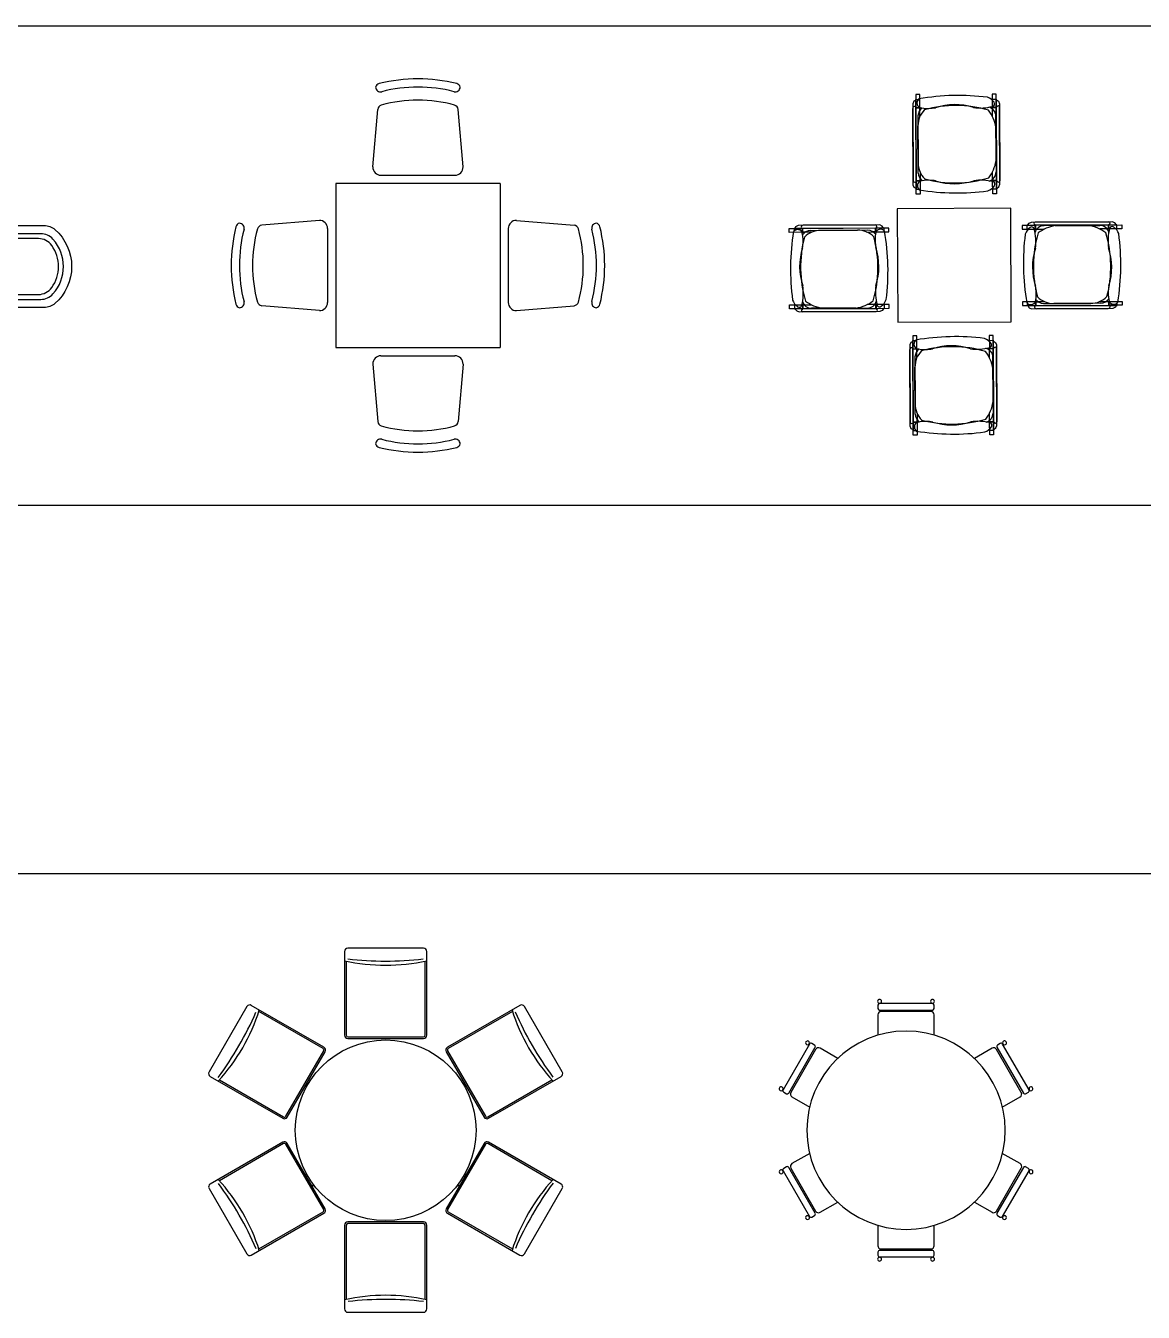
# Model space of a CAD drawing. Header units: inches. Extents: x 38074 to 101214, y 18833 to 57379.
# Drawn here: x 75419 to 82221, y 38547 to 46382 of the extents above; entities that cross this region are included whole.
import ezdxf

# ---------------------------------------------------------------- set-up
doc = ezdxf.new("R2010")
doc.units = ezdxf.units.IN
doc.layers.add('www.cad-blocks.net', color=7, linetype='Continuous')

# ---------------------------------------------------------------- blocks, each defined once
blk = doc.blocks.new('A$C454D7544')
at = {"linetype": 'Continuous'}
for p, q in [((225, 100), (255.2, 450.4)), ((775, 100), (744.8, 450.4)), ((0, 0), (0, -1000)), ((1000, 0), (0, 0)), ((275, 50), (725, 50)), ((1000, 0), (1000, -1000)), ((-100, -225), (-450.4, -255.2)), ((1100, -225), (1450.4, -255.2)), ((-50, -275), (-50, -725)), ((1050, -275), (1050, -725)), ((-100, -775), (-450.4, -744.8)), ((1100, -775), (1450.4, -744.8)), ((0, -1000), (1000, -1000)), ((275, -1050), (725, -1050)), ((225, -1100), (255.2, -1450.4)), ((775, -1100), (744.8, -1450.4))]:
    blk.add_line(p, q, dxfattribs=at)
for centre, radius, start, end in [((500, -337.2), 973.9, 75.98519, 104.01481), ((271.4, 578.6), 30, 104.01481, 166.51302), ((272.2, 587.5), 30, 183.6236, 284.59828), ((500, -287.2), 873.9, 75.40172, 104.59828), ((727.8, 587.5), 30, 255.40172, 356.3764), ((728.6, 578.6), 30, 13.48698, 75.98519), ((285.1, 447.8), 30, 105.30764, 175.06831), ((500, -337.2), 843.9, 74.69236, 105.30764), ((714.9, 447.8), 30, 4.93169, 74.69236), ((275, 100), 50, 180, 270), ((725, 100), 50, 270, 0), ((-100, -275), 50, 0, 90), ((1100, -275), 50, 90, 180), ((337.2, -500), 973.9, 165.98519, 194.01481), ((-578.6, -271.4), 30, 103.48698, 165.98519), ((287.2, -500), 873.9, 165.40172, 194.59828), ((-587.5, -272.2), 30, 345.40172, 86.3764), ((337.2, -500), 843.9, 164.69236, 195.30764), ((-447.8, -285.1), 30, 94.93169, 164.69236), ((1447.8, -285.1), 30, 15.30764, 85.06831), ((662.8, -500), 843.9, 344.69236, 15.30764), ((1587.5, -272.2), 30, 93.6236, 194.59828), ((712.8, -500), 873.9, 345.40172, 14.59828), ((1578.6, -271.4), 30, 14.01481, 76.51302), ((662.8, -500), 973.9, 345.98519, 14.01481), ((-578.6, -728.6), 30, 194.01481, 256.51302), ((-587.5, -727.8), 30, 273.6236, 14.59828), ((-447.8, -714.9), 30, 195.30764, 265.06831), ((-100, -725), 50, 270, 0), ((1100, -725), 50, 180, 270), ((1447.8, -714.9), 30, 274.93169, 344.69236), ((1587.5, -727.8), 30, 165.40172, 266.3764), ((1578.6, -728.6), 30, 283.48698, 345.98519), ((275, -1100), 50, 90, 180), ((725, -1100), 50, 0, 90), ((285.1, -1447.8), 30, 184.93169, 254.69236), ((500, -662.8), 843.9, 254.69236, 285.30764), ((714.9, -1447.8), 30, 285.30764, 355.06831), ((272.2, -1587.5), 30, 75.40172, 176.3764), ((500, -712.8), 873.9, 255.40172, 284.59828), ((727.8, -1587.5), 30, 3.6236, 104.59828), ((271.4, -1578.6), 30, 193.48698, 255.98519), ((500, -662.8), 973.9, 255.98519, 284.01481), ((728.6, -1578.6), 30, 284.01481, 346.51302)]:
    blk.add_arc(centre, radius, start, end, dxfattribs=at)
blk = doc.blocks.new('SILLA-01')
for points in [[(-0.4323, 0.25), (-0.05, 0.25, -1), (-0.05, 0.2), (-0.4118, 0.2, 0.213422), (-0.4863, 0.1667, 0.381966), (-0.4863, -0.1667, 0.213422), (-0.4118, -0.2), (-0.05, -0.2, -1), (-0.05, -0.25), (-0.4323, -0.25, -0.182676), (-0.4984, -0.225, -0.451416), (-0.4984, 0.225, -0.182676)], [(-0.1, 0.17), (-0.3975, 0.17, 0.241531), (-0.4787, 0.1283, 0.321887), (-0.4787, -0.1283, 0.241531), (-0.3975, -0.17), (-0.1, -0.17)]]:
    blk.add_lwpolyline(points, format="xyb", close=True)
blk = doc.blocks.new('COMED-01')
blk.add_lwpolyline([(-0.35, -0.45, -0.414214), (-0.45, -0.35), (-0.45, 0.35, -0.414214), (-0.35, 0.45), (0.35, 0.45, -0.414214), (0.45, 0.35), (0.45, -0.35, -0.414214), (0.35, -0.45)], format="xyb", close=True)
for p, rotation in [((0, 0.45), 270), ((0.45, 0), 180), ((0, -0.45), 90)]:
    blk.add_blockref('SILLA-01', p, dxfattribs=dict(rotation=rotation))
blk.add_blockref('SILLA-01', (-0.45, 0))
blk = doc.blocks.new('A$C51D830E1')
for p, q in [((0.7717, 2.0418), (0.7579, 2.0348)), ((0.7698, 2.0452), (0.7849, 2.0453)), ((0.772, 1.5495), (0.7698, 2.0452)), ((0.7938, 2.0751), (0.7702, 2.075)), ((0.7702, 2.075), (0.7706, 1.9948)), ((0.7941, 1.9949), (0.7938, 2.0751)), ((1.2354, 2.0472), (1.2594, 2.0473)), ((1.2354, 2.0407), (1.2354, 2.0472)), ((1.259, 2.0771), (1.2355, 2.077)), ((1.2355, 2.077), (1.2358, 1.9967)), ((1.2594, 1.9968), (1.259, 2.0771)), ((1.2594, 2.0473), (1.2615, 1.5516)), ((1.262, 2.0425), (1.2731, 2.0343)), ((0.7579, 2.0348), (0.7511, 2.0196)), ((0.7511, 2.0196), (0.7531, 1.5532)), ((0.7532, 1.5241), (0.7512, 1.9905)), ((0.7941, 1.9944), (0.7701, 1.9943)), ((0.7701, 1.9943), (0.7722, 1.4987)), ((0.7706, 1.9948), (0.7941, 1.9949)), ((0.7941, 1.9973), (0.7942, 1.9787)), ((0.7943, 1.9398), (0.7941, 1.9944)), ((1.2356, 1.9883), (1.2356, 2.0023)), ((1.2596, 1.9964), (1.2356, 1.9963)), ((1.2356, 1.9963), (1.2358, 1.9431)), ((1.2358, 1.9967), (1.2594, 1.9968)), ((1.2617, 1.5007), (1.2596, 1.9964)), ((1.2731, 2.0343), (1.2787, 2.0191)), ((1.2787, 2.0191), (1.2807, 1.5499)), ((1.2808, 1.5291), (1.2788, 1.9983)), ((0.7829, 1.9466), (0.7841, 1.6596)), ((0.7844, 1.5973), (0.7832, 1.8844)), ((1.2585, 1.6717), (1.2573, 1.9436)), ((1.2576, 1.8763), (1.2588, 1.6044)), ((0.7958, 1.6043), (0.796, 1.5496)), ((1.2375, 1.5515), (1.2373, 1.6048)), ((0.7602, 1.5089), (0.7532, 1.5241)), ((0.774, 1.502), (0.7602, 1.5089)), ((0.796, 1.5496), (0.772, 1.5495)), ((0.7722, 1.4987), (0.7873, 1.4987)), ((0.7725, 1.5491), (0.796, 1.5492)), ((0.7728, 1.4688), (0.7725, 1.5491)), ((0.796, 1.5467), (0.7959, 1.5653)), ((0.796, 1.5492), (0.7963, 1.4689)), ((1.2375, 1.5595), (1.2375, 1.5455)), ((1.2615, 1.5516), (1.2375, 1.5515)), ((1.2377, 1.5511), (1.2613, 1.5512)), ((1.2381, 1.4708), (1.2377, 1.5511)), ((1.2377, 1.5071), (1.2377, 1.5006)), ((1.2377, 1.5006), (1.2617, 1.5007)), ((1.2613, 1.5512), (1.2616, 1.4709)), ((1.2643, 1.5055), (1.2753, 1.5139)), ((1.2753, 1.5139), (1.2808, 1.5291)), ((0.7963, 1.4689), (0.7728, 1.4688)), ((1.2616, 1.4709), (1.2381, 1.4708)), ((1.348, 1.3829), (0.657, 1.38)), ((0.657, 1.38), (0.6599, 0.6885)), ((1.3509, 0.6915), (1.348, 1.3829)), ((0, 1.2596), (0.0803, 1.2599)), ((0.0001, 1.2361), (0, 1.2596)), ((0.5255, 1.2624), (0.0298, 1.2602)), ((0.0298, 1.2602), (0.0299, 1.2451)), ((0.0332, 1.2584), (0.0401, 1.2722)), ((0.0401, 1.2722), (0.0553, 1.2792)), ((0.0553, 1.2792), (0.5217, 1.2812)), ((0.0803, 1.2599), (0.0804, 1.2364)), ((0.0807, 1.2605), (0.5764, 1.2626)), ((0.0808, 1.2364), (0.0807, 1.2605)), ((0.5508, 1.2813), (0.0843, 1.2794)), ((0.5256, 1.2383), (0.5255, 1.2624)), ((0.6062, 1.2622), (0.526, 1.2618)), ((0.526, 1.2618), (0.5261, 1.2383)), ((0.566, 1.2745), (0.5508, 1.2813)), ((0.573, 1.2607), (0.566, 1.2745)), ((0.5764, 1.2626), (0.5764, 1.2475)), ((0.6063, 1.2387), (0.6062, 1.2622)), ((1.4975, 1.2787), (1.4172, 1.2784)), ((1.4172, 1.2784), (1.4173, 1.2549)), ((1.4173, 1.2549), (1.4976, 1.2552)), ((1.447, 1.2788), (1.9427, 1.2809)), ((1.4471, 1.2547), (1.447, 1.2788)), ((1.4536, 1.2548), (1.4471, 1.2547)), ((1.4518, 1.2813), (1.46, 1.2924)), ((1.46, 1.2924), (1.4752, 1.298)), ((1.4752, 1.298), (1.9444, 1.3)), ((1.506, 1.255), (1.492, 1.2549)), ((1.9652, 1.3001), (1.496, 1.2981)), ((1.4976, 1.2552), (1.4975, 1.2787)), ((1.9936, 1.2811), (1.4979, 1.279)), ((1.4979, 1.279), (1.498, 1.255)), ((1.498, 1.255), (1.5513, 1.2552)), ((1.8226, 1.2778), (1.5507, 1.2767)), ((1.6181, 1.277), (1.8899, 1.2781)), ((1.9428, 1.2569), (1.8896, 1.2566)), ((1.9348, 1.2568), (1.9488, 1.2569)), ((1.9427, 1.2809), (1.9428, 1.2569)), ((1.9431, 1.2807), (2.0234, 1.281)), ((1.9432, 1.2571), (1.9431, 1.2807)), ((2.0235, 1.2575), (1.9432, 1.2571)), ((1.9805, 1.2947), (1.9652, 1.3001)), ((1.9888, 1.2836), (1.9805, 1.2947)), ((1.9872, 1.257), (1.9937, 1.2571)), ((1.9937, 1.2571), (1.9936, 1.2811)), ((2.0234, 1.281), (2.0235, 1.2575)), ((0.0804, 1.2364), (0.0001, 1.2361)), ((0.0779, 1.2364), (0.0965, 1.2365)), ((0.1355, 1.2367), (0.0808, 1.2364)), ((0.1285, 1.248), (0.4155, 1.2492)), ((0.4778, 1.2495), (0.1908, 1.2483)), ((0.471, 1.2381), (0.5256, 1.2383)), ((0.5285, 1.2383), (0.5099, 1.2382)), ((0.5261, 1.2383), (0.6063, 1.2387)), ((0.002, 0.7943), (0.0823, 0.7947)), ((0.0021, 0.7708), (0.002, 0.7943)), ((0.0318, 0.7947), (0.0319, 0.7707)), ((0.0383, 0.7947), (0.0318, 0.7947)), ((0.0907, 0.795), (0.0767, 0.7949)), ((0.0823, 0.7947), (0.0824, 0.7711)), ((0.0827, 0.7949), (0.1359, 0.7951)), ((0.0828, 0.7709), (0.0827, 0.7949)), ((0.5275, 0.7968), (0.4743, 0.7966)), ((0.5195, 0.7968), (0.5335, 0.7968)), ((0.5276, 0.7728), (0.5275, 0.7968)), ((0.6082, 0.7969), (0.5279, 0.7966)), ((0.5279, 0.7966), (0.528, 0.773)), ((0.5719, 0.797), (0.5784, 0.797)), ((0.5784, 0.797), (0.5785, 0.773)), ((0.6083, 0.7734), (0.6082, 0.7969)), ((1.4995, 0.8135), (1.4192, 0.8131)), ((1.4192, 0.8131), (1.4193, 0.7896)), ((1.4193, 0.7896), (1.4996, 0.7899)), ((1.4491, 0.7892), (1.4491, 0.8043)), ((1.9448, 0.7913), (1.4491, 0.7892)), ((1.4525, 0.7911), (1.4595, 0.7773)), ((1.497, 0.8134), (1.5156, 0.8135)), ((1.4996, 0.7899), (1.4995, 0.8135)), ((1.5545, 0.8137), (1.4999, 0.8135)), ((1.4999, 0.8135), (1.5, 0.7894)), ((1.5, 0.7894), (1.9957, 0.7915)), ((1.5477, 0.8023), (1.8347, 0.8035)), ((1.897, 0.8038), (1.61, 0.8025)), ((1.89, 0.8151), (1.9447, 0.8154)), ((1.9476, 0.8154), (1.929, 0.8153)), ((1.9447, 0.8154), (1.9448, 0.7913)), ((1.9451, 0.8154), (2.0254, 0.8157)), ((1.9452, 0.7918), (1.9451, 0.8154)), ((2.0255, 0.7922), (1.9452, 0.7918)), ((1.9923, 0.7934), (1.9854, 0.7795)), ((1.9957, 0.7915), (1.9956, 0.8066)), ((2.0254, 0.8157), (2.0255, 0.7922)), ((0.0824, 0.7711), (0.0021, 0.7708)), ((0.0319, 0.7707), (0.5276, 0.7728)), ((0.0367, 0.7682), (0.0451, 0.7571)), ((0.0451, 0.7571), (0.0603, 0.7516)), ((0.0603, 0.7516), (0.5295, 0.7536)), ((0.5503, 0.7537), (0.0811, 0.7517)), ((0.5785, 0.773), (0.0828, 0.7709)), ((0.4075, 0.7748), (0.1356, 0.7736)), ((0.2029, 0.7739), (0.4748, 0.7751)), ((0.528, 0.773), (0.6083, 0.7734)), ((0.5655, 0.7593), (0.5503, 0.7537)), ((0.5737, 0.7704), (0.5655, 0.7593)), ((1.4595, 0.7773), (1.4747, 0.7704)), ((1.4747, 0.7704), (1.9412, 0.7724)), ((1.9702, 0.7725), (1.5038, 0.7705)), ((1.9854, 0.7795), (1.9702, 0.7725)), ((0.6599, 0.6885), (1.3509, 0.6915)), ((0.7398, 0.566), (0.7329, 0.5508)), ((0.7329, 0.5508), (0.7349, 0.0843)), ((0.7536, 0.573), (0.7398, 0.566)), ((0.7538, 0.0807), (0.7517, 0.5764)), ((0.7517, 0.5764), (0.7668, 0.5764)), ((0.7756, 0.6063), (0.752, 0.6062)), ((0.752, 0.6062), (0.7524, 0.526)), ((0.7759, 0.5261), (0.7756, 0.6063)), ((1.2172, 0.5784), (1.2412, 0.5785)), ((1.2172, 0.5719), (1.2172, 0.5784)), ((1.2409, 0.6083), (1.2173, 0.6082)), ((1.2173, 0.6082), (1.2177, 0.5279)), ((1.2412, 0.528), (1.2409, 0.6083)), ((1.2412, 0.5785), (1.2434, 0.0828)), ((1.2438, 0.5737), (1.2549, 0.5655)), ((1.2549, 0.5655), (1.2605, 0.5503)), ((1.2605, 0.5503), (1.2625, 0.0811)), ((0.735, 0.0553), (0.733, 0.5217)), ((0.7759, 0.5256), (0.7519, 0.5255)), ((0.7519, 0.5255), (0.754, 0.0298)), ((0.7524, 0.526), (0.7759, 0.5261)), ((0.7647, 0.4778), (0.766, 0.1908)), ((0.7759, 0.5285), (0.776, 0.5099)), ((0.7762, 0.471), (0.7759, 0.5256)), ((1.2175, 0.5195), (1.2174, 0.5335)), ((1.2415, 0.5276), (1.2174, 0.5275)), ((1.2174, 0.5275), (1.2176, 0.4743)), ((1.2177, 0.5279), (1.2412, 0.528)), ((1.2403, 0.2029), (1.2392, 0.4748)), ((1.2436, 0.0319), (1.2415, 0.5276)), ((1.2626, 0.0603), (1.2606, 0.5295)), ((0.7662, 0.1285), (0.765, 0.4155)), ((1.2394, 0.4075), (1.2406, 0.1356)), ((0.7778, 0.0808), (0.7538, 0.0807)), ((0.7543, 0.0803), (0.7778, 0.0804)), ((0.7546, 0), (0.7543, 0.0803)), ((0.7776, 0.1355), (0.7778, 0.0808)), ((0.7778, 0.0779), (0.7778, 0.0965)), ((0.7778, 0.0804), (0.7782, 0.0001)), ((1.2193, 0.0827), (1.2191, 0.1359)), ((1.2193, 0.0907), (1.2193, 0.0767)), ((1.2434, 0.0828), (1.2193, 0.0827)), ((1.2196, 0.0823), (1.2431, 0.0824)), ((1.2199, 0.002), (1.2196, 0.0823)), ((1.2431, 0.0824), (1.2435, 0.0021)), ((0.742, 0.0401), (0.735, 0.0553)), ((0.7559, 0.0332), (0.742, 0.0401)), ((0.754, 0.0298), (0.7691, 0.0299)), ((0.7782, 0.0001), (0.7546, 0)), ((1.2195, 0.0383), (1.2195, 0.0318)), ((1.2195, 0.0318), (1.2436, 0.0319)), ((1.2435, 0.0021), (1.2199, 0.002)), ((1.2461, 0.0367), (1.2571, 0.0451)), ((1.2571, 0.0451), (1.2626, 0.0603))]:
    blk.add_line(p, q)
for centre, radius, start, end in [((0.8093, 2.0244), 0.0321, 129.70281, 233.65195), ((1.0288, 0.6599), 1.4098, 82.76961, 99.80172), ((1.1749, 1.9738), 0.0902, 37.10585, 69.67128), ((0.7632, 1.9906), 0.012, 67.59797, 180.24456), ((0.8504, 1.941), 0.0677, 127.37731, 175.23444), ((0.9236, 1.885), 0.1404, 135.61181, 180.24456), ((0.8398, 2.1553), 0.1644, 252.46909, 273.47729), ((1.012, 1.2892), 0.7192, 73.78279, 105.21896), ((0.8199, 2.4828), 0.4926, 273.47729, 278.06136), ((1.0062, 1.6416), 0.3725, 72.14005, 108.34907), ((1.1625, 2.2895), 0.2964, 261.85582, 284.78511), ((1.0266, 1.8379), 0.2341, 9.43749, 37.30096), ((1.1998, 1.9433), 0.0575, 0.24456, 75.66107), ((1.234, 2.0185), 0.0161, 284.78511, 37.10585), ((1.2711, 1.9983), 0.00768, 0.24456, 169.86093), ((0.9245, 1.6602), 0.1404, 180.24456, 224.87732), ((1.0272, 1.7082), 0.2341, 323.18816, 351.05163), ((0.8518, 1.6035), 0.0677, 185.25469, 233.11181), ((1.0079, 2.2567), 0.7192, 255.27016, 286.70633), ((1.2013, 1.6042), 0.0575, 284.82805, 0.24456), ((0.7651, 1.5532), 0.012, 180.24456, 292.89116), ((0.8115, 1.5198), 0.0321, 126.83717, 230.78631), ((1.0193, 2.8861), 1.4098, 260.68741, 277.71951), ((0.8431, 1.3892), 0.1644, 87.01183, 108.02003), ((0.826, 1.0614), 0.4926, 82.42777, 87.01183), ((1.0051, 1.9043), 0.3725, 252.14005, 288.34907), ((1.1669, 1.2577), 0.2964, 75.70401, 98.63331), ((1.1766, 1.5735), 0.0902, 290.81785, 323.38327), ((1.2361, 1.5293), 0.0161, 323.38327, 75.70401), ((1.273, 1.5498), 0.00768, 190.6282, 0.24456), ((0.0844, 1.2674), 0.012, 90.24456, 202.89116), ((0.5218, 1.2692), 0.012, 337.59797, 90.24456), ((0.5555, 1.2231), 0.0321, 39.70281, 143.65195), ((1.5205, 1.1942), 0.0902, 127.10585, 159.67128), ((1.4758, 1.2533), 0.0161, 14.78511, 127.10585), ((1.496, 1.2905), 0.00768, 90.24456, 259.86093), ((1.2048, 1.1818), 0.2964, 351.85582, 14.78511), ((1.551, 1.2192), 0.0575, 90.24456, 165.66107), ((1.6564, 1.046), 0.2341, 99.43749, 127.30096), ((1.7862, 1.0466), 0.2341, 53.18816, 81.05163), ((1.8901, 1.2206), 0.0575, 14.82805, 90.24456), ((2.2366, 1.1862), 0.2964, 165.70401, 188.63331), ((1.9445, 1.2924), 0.00768, 280.6282, 90.24456), ((1.965, 1.2554), 0.0161, 53.38327, 165.70401), ((1.9208, 1.196), 0.0902, 20.81785, 53.38327), ((1.4173, 1.0131), 1.4098, 170.68741, 187.71951), ((0.051, 1.2209), 0.0321, 36.83717, 140.78631), ((0.7879, 1.0245), 0.7192, 165.27016, 196.70633), ((-0.0796, 1.1893), 0.1644, 357.01183, 18.02003), ((0.1347, 1.1806), 0.0677, 95.25469, 143.11181), ((-0.4074, 1.2064), 0.4926, 352.42776, 357.01183), ((0.1914, 1.1079), 0.1404, 90.24456, 134.87732), ((0.4161, 1.1089), 0.1404, 45.61181, 90.24456), ((0.4722, 1.182), 0.0677, 37.37731, 85.23444), ((-0.1796, 1.0204), 0.7192, 343.78279, 15.21896), ((0.6864, 1.1926), 0.1644, 162.46909, 183.47729), ((1.014, 1.2125), 0.4926, 183.47729, 188.06136), ((-0.8089, 1.0036), 1.4098, 352.76961, 9.80172), ((2.8345, 1.0482), 1.4098, 172.76961, 189.80172), ((2.2051, 1.0314), 0.7192, 163.78279, 195.21896), ((1.2376, 1.0273), 0.7192, 345.27016, 16.70633), ((0.6082, 1.0387), 1.4098, 350.68741, 7.71951), ((0.4355, 1.0273), 0.3725, 162.14005, 198.34907), ((0.1728, 1.0262), 0.3725, 342.14005, 18.34907), ((1.8527, 1.0256), 0.3725, 162.14005, 198.34907), ((1.59, 1.0245), 0.3725, 342.14005, 18.34907), ((-0.2111, 0.8655), 0.2964, 345.70401, 8.63331), ((0.8207, 0.8699), 0.2964, 171.85582, 194.78511), ((1.3391, 0.8592), 0.1644, 342.46909, 3.47729), ((1.0115, 0.8393), 0.4926, 3.47729, 8.06136), ((2.1051, 0.8624), 0.1644, 177.01183, 198.02003), ((2.4329, 0.8453), 0.4926, 172.42776, 177.01183), ((0.1047, 0.8558), 0.0902, 200.81785, 233.38327), ((0.0605, 0.7963), 0.0161, 233.38327, 345.70401), ((0.1354, 0.8311), 0.0575, 194.82805, 270.24456), ((0.2393, 1.0052), 0.2341, 233.18816, 261.05163), ((0.3691, 1.0058), 0.2341, 279.43749, 307.30096), ((0.4745, 0.8326), 0.0575, 270.24456, 345.66107), ((0.5497, 0.7984), 0.0161, 194.78511, 307.10585), ((0.505, 0.8575), 0.0902, 307.10585, 339.67128), ((1.47, 0.8287), 0.0321, 219.70281, 323.65195), ((1.5037, 0.7825), 0.012, 157.59797, 270.24456), ((1.5533, 0.8697), 0.0677, 217.37731, 265.23444), ((1.6094, 0.9429), 0.1404, 225.61181, 270.24456), ((1.8341, 0.9439), 0.1404, 270.24456, 314.87732), ((1.8908, 0.8712), 0.0677, 275.25469, 323.11181), ((1.9411, 0.7844), 0.012, 270.24456, 22.89116), ((1.9745, 0.8308), 0.0321, 216.83717, 320.78631), ((0.081, 0.7594), 0.00768, 100.6282, 270.24456), ((0.5295, 0.7613), 0.00768, 270.24456, 79.86093), ((0.7911, 0.5555), 0.0321, 129.70281, 233.65195), ((1.0106, -0.8089), 1.4098, 82.76961, 99.80172), ((1.1567, 0.505), 0.0902, 37.10585, 69.67128), ((1.2158, 0.5497), 0.0161, 284.78511, 37.10585), ((0.745, 0.5218), 0.012, 67.59797, 180.24456), ((0.8322, 0.4722), 0.0677, 127.37731, 175.23444), ((0.9054, 0.4161), 0.1404, 135.61181, 180.24456), ((0.8216, 0.6864), 0.1644, 252.46909, 273.47729), ((0.9939, -0.1796), 0.7192, 73.78279, 105.21896), ((0.8017, 1.014), 0.4926, 273.47729, 278.06136), ((0.9881, 0.1728), 0.3725, 72.14005, 108.34907), ((1.1443, 0.8207), 0.2964, 261.85582, 284.78511), ((1.0085, 0.3691), 0.2341, 9.43749, 37.30096), ((1.1817, 0.4745), 0.0575, 0.24456, 75.66107), ((1.2529, 0.5295), 0.00768, 0.24456, 169.86093), ((0.9063, 0.1914), 0.1404, 180.24456, 224.87732), ((1.009, 0.2393), 0.2341, 323.18816, 351.05163), ((0.7469, 0.0844), 0.012, 180.24456, 292.89116), ((0.8336, 0.1347), 0.0677, 185.25469, 233.11181), ((0.8249, -0.0796), 0.1644, 87.01183, 108.02003), ((0.9897, 0.7879), 0.7192, 255.27016, 286.70633), ((0.8078, -0.4074), 0.4926, 82.42777, 87.01183), ((0.9869, 0.4355), 0.3725, 252.14005, 288.34907), ((1.1487, -0.2111), 0.2964, 75.70401, 98.63331), ((1.1831, 0.1354), 0.0575, 284.82805, 0.24456), ((1.2548, 0.081), 0.00768, 190.6282, 0.24456), ((0.7933, 0.051), 0.0321, 126.83717, 230.78631), ((1.0011, 1.4173), 1.4098, 260.68741, 277.71951), ((1.1584, 0.1047), 0.0902, 290.81785, 323.38327), ((1.2179, 0.0605), 0.0161, 323.38327, 75.70401)]:
    blk.add_arc(centre, radius, start, end)
blk = doc.blocks.new('A$C3D5F5D09')
for p, q in [((0.827, 2.1969), (0.827, 1.6869)), ((1.307, 2.2169), (0.847, 2.2169)), ((1.327, 1.6869), (1.327, 2.1969)), ((0.837, 2.1386), (0.837, 1.6869)), ((1.317, 1.6869), (1.317, 2.1386)), ((0.232, 1.8619), (0.002, 1.4635)), ((0.701, 1.6142), (0.2593, 1.8692)), ((0.696, 1.6055), (0.3048, 1.8314)), ((1.8946, 1.8692), (1.4529, 1.6142)), ((1.8491, 1.8314), (1.4579, 1.6055)), ((2.1519, 1.4635), (1.9219, 1.8619)), ((0.847, 1.6769), (1.307, 1.6769)), ((0.847, 1.6669), (1.307, 1.6669)), ((0.4697, 1.1935), (0.6997, 1.5919)), ((0.4783, 1.1885), (0.7083, 1.5869)), ((1.4456, 1.5869), (1.6756, 1.1885)), ((1.4543, 1.5919), (1.6843, 1.1935)), ((0.0093, 1.4362), (0.451, 1.1812)), ((0.0648, 1.4157), (0.456, 1.1899)), ((1.6979, 1.1899), (2.0891, 1.4157)), ((1.7029, 1.1812), (2.1446, 1.4362)), ((0.451, 1.0357), (0.0093, 0.7807)), ((0.456, 1.0271), (0.0648, 0.8012)), ((0.6997, 0.625), (0.4697, 1.0234)), ((0.7083, 0.63), (0.4783, 1.0284)), ((1.6756, 1.0284), (1.4456, 0.63)), ((1.6843, 1.0234), (1.4543, 0.625)), ((2.0891, 0.8012), (1.6979, 1.0271)), ((2.1446, 0.7807), (1.7029, 1.0357)), ((0.002, 0.7534), (0.232, 0.355)), ((0.6263, 0.7721), (0.6418, 0.7721)), ((1.5121, 0.7721), (1.5276, 0.7721)), ((1.9219, 0.355), (2.1519, 0.7534)), ((0.2593, 0.3477), (0.701, 0.6027)), ((0.3048, 0.3855), (0.696, 0.6114)), ((1.307, 0.55), (0.847, 0.55)), ((1.4529, 0.6027), (1.8946, 0.3477)), ((1.4579, 0.6114), (1.8491, 0.3855)), ((0.827, 0.53), (0.827, 0.02)), ((0.837, 0.53), (0.837, 0.0783)), ((1.307, 0.54), (0.847, 0.54)), ((1.317, 0.0783), (1.317, 0.53)), ((1.327, 0.02), (1.327, 0.53)), ((0.847, 0), (1.307, 0))]:
    blk.add_line(p, q)
blk.add_circle((1.077, 1.1085), 0.55)
for centre, radius, start, end in [((0.847, 2.1969), 0.02, 90, 180), ((1.307, 2.1969), 0.02, 0, 90), ((1.077, 3.2673), 1.1539, 257.4874, 282.51261), ((1.0755, 4.1409), 2.0022, 263.4152, 276.5848), ((-1.5499, 2.6234), 2.0022, 323.4152, 336.5848), ((-0.7926, 2.1879), 1.1539, 317.48739, 342.5126), ((0.2493, 1.8519), 0.02, 60, 150), ((2.9466, 2.1879), 1.1539, 197.4874, 222.51261), ((3.7024, 2.6259), 2.0022, 203.41519, 216.5848), ((1.9046, 1.8519), 0.02, 30, 120), ((0.847, 1.6869), 0.02, 180, 270), ((0.847, 1.6869), 0.01, 180, 270), ((1.307, 1.6869), 0.02, 270, 0), ((1.307, 1.6869), 0.01, 270, 360), ((0.691, 1.5969), 0.01, 330, 60), ((0.691, 1.5969), 0.02, 330, 60), ((1.4629, 1.5969), 0.02, 120, 210), ((1.4629, 1.5969), 0.01, 120, 210), ((0.0193, 1.4535), 0.02, 150, 240), ((2.1346, 1.4535), 0.02, 300, 30), ((0.461, 1.1985), 0.02, 240, 330), ((0.461, 1.1985), 0.01, 240, 330), ((1.6929, 1.1985), 0.02, 210, 300), ((1.6929, 1.1985), 0.01, 210, 300), ((0.461, 1.0184), 0.02, 30, 120), ((0.461, 1.0184), 0.01, 30, 120), ((1.6929, 1.0184), 0.02, 60, 150), ((1.6929, 1.0184), 0.01, 60, 150), ((-0.7926, 0.029), 1.1539, 17.4874, 42.51261), ((-1.5484, -0.409), 2.0022, 23.41519, 36.5848), ((2.9466, 0.029), 1.1539, 137.48739, 162.5126), ((3.7038, -0.4065), 2.0022, 143.4152, 156.5848), ((0.0193, 0.7634), 0.02, 120, 210), ((2.1346, 0.7634), 0.02, 330, 60), ((0.691, 0.62), 0.02, 300, 30), ((1.4629, 0.62), 0.02, 150, 240), ((0.691, 0.62), 0.01, 300, 30), ((0.847, 0.53), 0.02, 90, 180), ((1.307, 0.53), 0.02, 0, 90), ((1.4629, 0.62), 0.01, 150, 240), ((0.847, 0.53), 0.01, 90, 180), ((1.307, 0.53), 0.01, 0, 90), ((0.2493, 0.365), 0.02, 210, 300), ((1.9046, 0.365), 0.02, 240, 330), ((1.077, -1.0504), 1.1539, 77.4874, 102.51261), ((0.847, 0.02), 0.02, 180, 270), ((1.0784, -1.9239), 2.0022, 83.4152, 96.5848), ((1.307, 0.02), 0.02, 270, 0)]:
    blk.add_arc(centre, radius, start, end)
blk = doc.blocks.new('A$C0ADB0130')
for p, q in [((0.9329, 1.5682), (0.611, 1.5682)), ((0.601, 1.5582), (0.601, 1.5387)), ((0.601, 1.4997), (0.601, 1.375)), ((0.611, 1.5286), (0.9329, 1.5286)), ((0.9228, 1.5198), (0.6211, 1.5198)), ((0.9429, 1.5387), (0.9429, 1.5582)), ((0.9429, 1.375), (0.9429, 1.4997)), ((0.1844, 1.3219), (0.0235, 1.0432)), ((0.0578, 1.0234), (0.2187, 1.3021)), ((0.2213, 1.289), (0.0704, 1.0277)), ((0.215, 1.3158), (0.1981, 1.3256)), ((0.3561, 1.2344), (0.2487, 1.2964)), ((1.2952, 1.2964), (1.1878, 1.2344)), ((1.4735, 1.0277), (1.3226, 1.289)), ((1.3252, 1.3021), (1.4861, 1.0234)), ((1.3458, 1.3256), (1.3289, 1.3158)), ((1.5204, 1.0432), (1.3595, 1.3219)), ((0.0272, 1.0294), (0.044, 1.0197)), ((1.4999, 1.0197), (1.5168, 1.0294)), ((0.0778, 1.0002), (0.1859, 0.9378)), ((1.358, 0.9378), (1.4662, 1.0002)), ((0.1859, 0.6559), (0.0778, 0.5935)), ((1.4662, 0.5935), (1.358, 0.6559)), ((0.0235, 0.5505), (0.1844, 0.2718)), ((0.044, 0.574), (0.0272, 0.5643)), ((0.2187, 0.2916), (0.0578, 0.5703)), ((0.0704, 0.566), (0.2213, 0.3047)), ((1.3226, 0.3047), (1.4735, 0.566)), ((1.4861, 0.5703), (1.3252, 0.2916)), ((1.3595, 0.2718), (1.5204, 0.5505)), ((1.5168, 0.5643), (1.4999, 0.574)), ((0.2487, 0.2973), (0.3561, 0.3593)), ((1.1878, 0.3593), (1.2952, 0.2973)), ((0.1981, 0.2681), (0.215, 0.2779)), ((1.3289, 0.2779), (1.3458, 0.2681)), ((0.601, 0.2187), (0.601, 0.094)), ((0.9429, 0.094), (0.9429, 0.2187)), ((0.601, 0.055), (0.601, 0.0355)), ((0.9329, 0.0651), (0.611, 0.0651)), ((0.611, 0.0255), (0.9329, 0.0255)), ((0.6211, 0.0739), (0.9228, 0.0739)), ((0.9429, 0.0355), (0.9429, 0.055))]:
    blk.add_line(p, q)
for centre, radius, start, end in [((0.6106, 1.5818), 0.0119, 0, 180), ((0.6106, 1.5818), 0.0119, 180, 0), ((0.611, 1.5582), 0.0101, 90, 180), ((0.9331, 1.5818), 0.0119, 0, 180), ((0.9331, 1.5818), 0.0119, 180, 0), ((0.9329, 1.5582), 0.0101, 0, 90), ((0.611, 1.5387), 0.0101, 180, 270), ((0.6211, 1.4997), 0.0201, 90, 180), ((0.9228, 1.4997), 0.0201, 0, 90), ((0.9329, 1.5387), 0.0101, 270, 0), ((0.1728, 1.3289), 0.0119, 60, 240), ((0.1728, 1.3289), 0.0119, 240, 60), ((0.772, 0.7968), 0.6039, 90, 270), ((0.772, 0.7968), 0.6039, 270, 90), ((1.371, 1.329), 0.0119, 120, 300), ((1.371, 1.329), 0.0119, 300, 120), ((0.1931, 1.3169), 0.0101, 60, 150), ((0.21, 1.3071), 0.0101, 330, 60), ((0.2387, 1.2789), 0.0201, 60, 150), ((1.3052, 1.2789), 0.0201, 30, 120), ((1.3339, 1.3071), 0.0101, 120, 210), ((1.3508, 1.3169), 0.0101, 30, 120), ((0.0115, 1.0496), 0.0119, 60, 240), ((0.0115, 1.0496), 0.0119, 240, 60), ((0.0322, 1.0381), 0.0101, 150, 240), ((0.0491, 1.0284), 0.0101, 240, 330), ((0.0878, 1.0176), 0.0201, 150, 240), ((1.4561, 1.0176), 0.0201, 300, 30), ((1.4949, 1.0284), 0.0101, 210, 300), ((1.5117, 1.0381), 0.0101, 300, 30), ((1.5323, 1.0497), 0.0119, 120, 300), ((1.5323, 1.0497), 0.0119, 300, 120), ((0.0116, 0.5439), 0.0119, 120, 300), ((0.0116, 0.5439), 0.0119, 300, 120), ((0.0322, 0.5556), 0.0101, 120, 210), ((0.0491, 0.5653), 0.0101, 30, 120), ((0.0878, 0.5761), 0.0201, 120, 210), ((1.4561, 0.5761), 0.0201, 330, 60), ((1.4949, 0.5653), 0.0101, 60, 150), ((1.5117, 0.5556), 0.0101, 330, 60), ((1.5324, 0.5441), 0.0119, 60, 240), ((1.5324, 0.5441), 0.0119, 240, 60), ((0.1729, 0.2647), 0.0119, 120, 300), ((0.1729, 0.2647), 0.0119, 300, 120), ((0.1931, 0.2768), 0.0101, 210, 300), ((0.21, 0.2866), 0.0101, 300, 30), ((0.2387, 0.3148), 0.0201, 210, 300), ((1.3052, 0.3148), 0.0201, 240, 330), ((1.3339, 0.2866), 0.0101, 150, 240), ((1.3508, 0.2768), 0.0101, 240, 330), ((1.3711, 0.2648), 0.0119, 60, 240), ((1.3711, 0.2648), 0.0119, 240, 60), ((0.6211, 0.094), 0.0201, 180, 270), ((0.9228, 0.094), 0.0201, 270, 0), ((0.6108, 0.0119), 0.0119, 0, 180), ((0.6108, 0.0119), 0.0119, 180, 0), ((0.611, 0.055), 0.0101, 90, 180), ((0.611, 0.0355), 0.0101, 180, 270), ((0.9333, 0.0119), 0.0119, 0, 180), ((0.9333, 0.0119), 0.0119, 180, 0), ((0.9329, 0.055), 0.0101, 0, 90), ((0.9329, 0.0355), 0.0101, 270, 0)]:
    blk.add_arc(centre, radius, start, end)
blk = doc.blocks.new('FORMAT')
at = {"color": 155, "true_color": 0x546d8e}
for p, q in [((41802.8, 46382.3), (101214, 46382.3)), ((41802.8, 43462), (101214, 43462)), ((41802.8, 41218.3), (101214, 41218.3))]:
    blk.add_line(p, q, dxfattribs=at)

msp = doc.modelspace()

# ---------------------------------------------------------------- block references
msp.add_blockref('A$C454D7544', (77305.8, 45422.1))
at = {"xscale": 1000, "yscale": 1000, "zscale": 1000}
for name, p in [('COMED-01', (74648.2, 44915.7)), ('A$C51D830E1', (80066.1, 43887.9)), ('A$C3D5F5D09', (76532.5, 38547.1)), ('A$C0ADB0130', (80004.8, 38858.7))]:
    msp.add_blockref(name, p, dxfattribs=at)
at = {"layer": 'www.cad-blocks.net'}
msp.add_blockref('FORMAT', (0, 0), dxfattribs=at)

doc.saveas('drawing.dxf')
